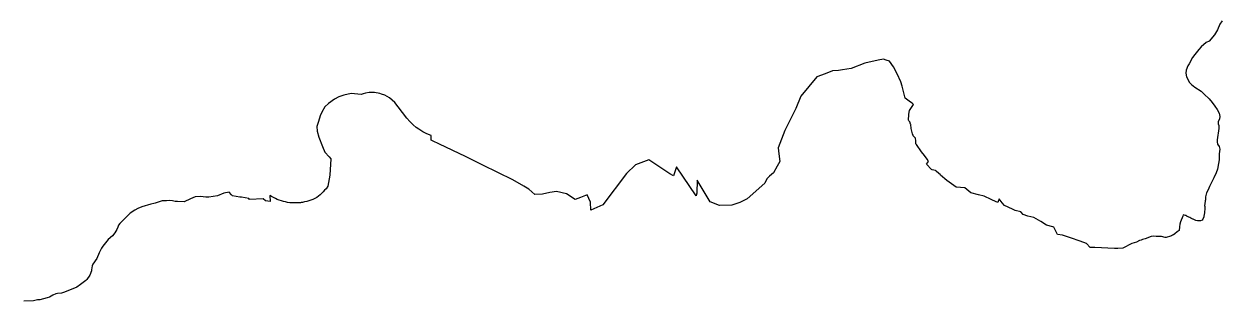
# Model space of a CAD drawing. Extents: x 6438959 to 7279357, y 1424492 to 2039161.
# Drawn here: x 6733124 to 6762929, y 1766637 to 1773527 of the extents above; entities that cross this region are included whole.
import ezdxf

# ---------------------------------------------------------------- set-up
doc = ezdxf.new("R2010")
doc.units = 21
doc.layers.add('COUNTY_BOUNDARY', color=40, linetype='Continuous')

msp = doc.modelspace()

# ---------------------------------------------------------------- linework, layer by layer
at = {"layer": 'COUNTY_BOUNDARY'}
msp.add_lwpolyline([(6762929, 1773607), (6762873, 1773519), (6762818, 1773379), (6762739, 1773258), (6762607, 1773102), (6762536, 1773064), (6762411, 1772956), (6762350, 1772895), (6762249, 1772768), (6762194, 1772689), (6762109, 1772536), (6762074, 1772486), (6762034, 1772374), (6762029, 1772305), (6762045, 1772216), (6762117, 1772075), (6762168, 1772025), (6762255, 1771956), (6762409, 1771859), (6762480, 1771784), (6762607, 1771667), (6762680, 1771570), (6762752, 1771486), (6762808, 1771401), (6762854, 1771312), (6762875, 1771224), (6762865, 1771167), (6762835, 1771091), (6762836, 1771043), (6762846, 1771003), (6762852, 1770924), (6762808, 1770642), (6762808, 1770594), (6762819, 1770537), (6762856, 1770481), (6762871, 1770415), (6762857, 1770295), (6762853, 1770152), (6762843, 1770057), (6762819, 1769918), (6762779, 1769823), (6762721, 1769703), (6762614, 1769487), (6762584, 1769401), (6762544, 1769331), (6762519, 1769227), (6762514, 1769179), (6762517, 1769147), (6762506, 1769134), (6762511, 1769119), (6762493, 1769008), (6762499, 1768994), (6762500, 1768945), (6762491, 1768827), (6762479, 1768744), (6762475, 1768734), (6762451, 1768670), (6762432, 1768649), (6762392, 1768631), (6762318, 1768633), (6762279, 1768643), (6762210, 1768676), (6762205, 1768673), (6762150, 1768696), (6762124, 1768712), (6762060, 1768740), (6762057, 1768749), (6762052, 1768745), (6762026, 1768762), (6762019, 1768760), (6761962, 1768780), (6761956, 1768745), (6761898, 1768604), (6761882, 1768550), (6761871, 1768484), (6761864, 1768393), (6761816, 1768362), (6761757, 1768312), (6761717, 1768286), (6761693, 1768276), (6761673, 1768259), (6761619, 1768239), (6761560, 1768227), (6761542, 1768219), (6761510, 1768220), (6761424, 1768242), (6761292, 1768238), (6761231, 1768253), (6761169, 1768240), (6761018, 1768186), (6760946, 1768166), (6760915, 1768154), (6760876, 1768140), (6760800, 1768104), (6760683, 1768069), (6760460, 1767951), (6760340, 1767942), (6760254, 1767940), (6759766, 1767969), (6759650, 1767967), (6759556, 1768065), (6759396, 1768127), (6759161, 1768208), (6758956, 1768279), (6758839, 1768293), (6758781, 1768404), (6758748, 1768473), (6758719, 1768481), (6758560, 1768526), (6758420, 1768611), (6758248, 1768711), (6758098, 1768744), (6757982, 1768789), (6757921, 1768852), (6757784, 1768890), (6757719, 1768920), (6757518, 1769011), (6757455, 1769077), (6757383, 1769180), (6757348, 1769089), (6757217, 1769148), (6757185, 1769162), (6757010, 1769242), (6756867, 1769280), (6756678, 1769329), (6756529, 1769453), (6756314, 1769469), (6756086, 1769632), (6755927, 1769767), (6755916, 1769780), (6755882, 1769811), (6755821, 1769867), (6755800, 1769886), (6755721, 1769901), (6755698, 1769911), (6755576, 1770042), (6755627, 1770104), (6755589, 1770161), (6755527, 1770252), (6755448, 1770351), (6755327, 1770531), (6755315, 1770550), (6755310, 1770620), (6755305, 1770690), (6755246, 1770747), (6755244, 1770753), (6755231, 1770795), (6755191, 1770927), (6755187, 1771025), (6755182, 1771039), (6755164, 1771092), (6755137, 1771116), (6755130, 1771136), (6755134, 1771275), (6755141, 1771280), (6755153, 1771372), (6755249, 1771528), (6755218, 1771557), (6755181, 1771585), (6755045, 1771685), (6754972, 1771977), (6754934, 1772087), (6754850, 1772284), (6754757, 1772463), (6754658, 1772604), (6754572, 1772630), (6754506, 1772650), (6754373, 1772630), (6754043, 1772548), (6753704, 1772416), (6753484, 1772383), (6753390, 1772370), (6753241, 1772358), (6753058, 1772283), (6752851, 1772209), (6752450, 1771734), (6752325, 1771421), (6752286, 1771342), (6752170, 1771112), (6752053, 1770878), (6751889, 1770446), (6751905, 1770294), (6751926, 1770107), (6751860, 1769989), (6751771, 1769829), (6751669, 1769742), (6751605, 1769676), (6751551, 1769564), (6751115, 1769181), (6750933, 1769088), (6750734, 1769023), (6750428, 1769010), (6750196, 1769104), (6749868, 1769645), (6749859, 1769318), (6749858, 1769298), (6749848, 1769251), (6749357, 1769971), (6749280, 1769747), (6749195, 1769804), (6748669, 1770150), (6748336, 1770025), (6748110, 1769811), (6747523, 1769028), (6747224, 1768898), (6747215, 1769094), (6747131, 1769278), (6746966, 1769210), (6746836, 1769158), (6746622, 1769303), (6746372, 1769358), (6746205, 1769338), (6746023, 1769294), (6745829, 1769288), (6745684, 1769417), (6745559, 1769491), (6745288, 1769650), (6744539, 1770018), (6744107, 1770230), (6743461, 1770540), (6743290, 1770621), (6743257, 1770637), (6743256, 1770751), (6743148, 1770795), (6743043, 1770847), (6742944, 1770909), (6742881, 1770954), (6742806, 1771017), (6742723, 1771099), (6742648, 1771187), (6742431, 1771465), (6742350, 1771571), (6742286, 1771633), (6742216, 1771687), (6742100, 1771753), (6742017, 1771785), (6741974, 1771798), (6741843, 1771820), (6741710, 1771819), (6741622, 1771806), (6741559, 1771789), (6741511, 1771775), (6741260, 1771796), (6741084, 1771759), (6740958, 1771712), (6740851, 1771659), (6740699, 1771547), (6740609, 1771466), (6740531, 1771336), (6740495, 1771240), (6740455, 1771101), (6740410, 1770978), (6740419, 1770858), (6740462, 1770714), (6740555, 1770479), (6740612, 1770338), (6740720, 1770221), (6740759, 1770173), (6740734, 1769767), (6740684, 1769491), (6740639, 1769431), (6740604, 1769390), (6740568, 1769351), (6740530, 1769313), (6740490, 1769277), (6740449, 1769243), (6740406, 1769211), (6740358, 1769187), (6740310, 1769165), (6740260, 1769145), (6740210, 1769128), (6740159, 1769113), (6740106, 1769100), (6740054, 1769090), (6740017, 1769085), (6740001, 1769083), (6739948, 1769078), (6739895, 1769075), (6739842, 1769075), (6739788, 1769078), (6739735, 1769083), (6739682, 1769090), (6739630, 1769100), (6739578, 1769112), (6739527, 1769127), (6739476, 1769144), (6739426, 1769164), (6739378, 1769186), (6739330, 1769210), (6739284, 1769237), (6739239, 1769265), (6739245, 1769111), (6739132, 1769128), (6739074, 1769175), (6738733, 1769166), (6738717, 1769190), (6738539, 1769217), (6738495, 1769224), (6738315, 1769251), (6738291, 1769277), (6738230, 1769345), (6738097, 1769318), (6737935, 1769253), (6737833, 1769233), (6737721, 1769220), (6737650, 1769217), (6737513, 1769238), (6737386, 1769230), (6737270, 1769176), (6737112, 1769105), (6736940, 1769114), (6736884, 1769114), (6736818, 1769132), (6736746, 1769141), (6736670, 1769131), (6736559, 1769127), (6736386, 1769072), (6736358, 1769060), (6736284, 1769050), (6736057, 1768979), (6735955, 1768937), (6735879, 1768896), (6735763, 1768822), (6735510, 1768567), (6735480, 1768523), (6735459, 1768473), (6735435, 1768418), (6735385, 1768336), (6735329, 1768260), (6735218, 1768164), (6735087, 1768002), (6735052, 1767948), (6734997, 1767838), (6734937, 1767695), (6734841, 1767558), (6734821, 1767514), (6734801, 1767410), (6734802, 1767390), (6734764, 1767282), (6734691, 1767176), (6734666, 1767149), (6734529, 1767045), (6734438, 1766984), (6734175, 1766871), (6734104, 1766852), (6734058, 1766833), (6733956, 1766826), (6733916, 1766816), (6733840, 1766787), (6733759, 1766736), (6733698, 1766713), (6733521, 1766671), (6733460, 1766667), (6733363, 1766642), (6733124, 1766637)], dxfattribs=at)

doc.saveas('drawing.dxf')
